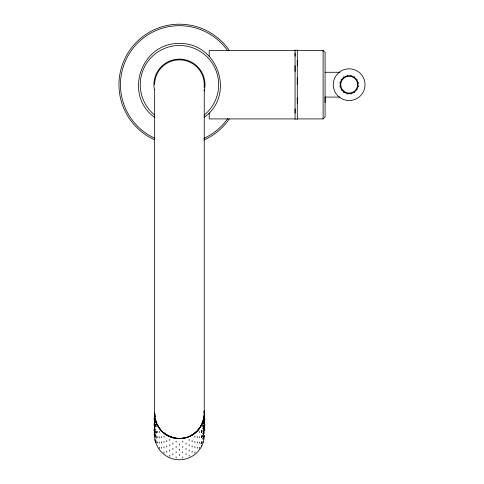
<?xml version="1.0" encoding="UTF-8"?>
<svg xmlns="http://www.w3.org/2000/svg" width="484" height="484" viewBox="0 0 484 484"><rect width="100%" height="100%" fill="white"/><g stroke="black" fill="none" stroke-linecap="round" stroke-linejoin="round"><path stroke-width="0.73" d="M295.065 113.147L295.065 108.888M295.065 71.572L295.065 65.655M295.065 56.211L295.065 53.046M297.297 103.836L297.297 97.877M297.297 84.676L297.297 77.948M297.297 65.515L297.297 60.288M325.085 102.596L325.085 97.018M154.577 419.816L154.577 424.105M154.577 427.717L154.577 426.138L154.335 428.806M204.375 423.585L204.339 421.056M176.134 441.148L176.134 442.201M176.134 446.417L176.134 447.47M176.134 451.681L176.134 452.734M176.134 456.95L176.134 458.003M154.626 421.431L154.577 423.052L154.517 420.336M204.26 422.49L204.315 420.868L204.823 425.121M204.254 427.227L204.26 427.753L204.315 426.138L204.339 428.279L204.218 426.67M154.928 441.124L155.001 439.43M182.758 442.201L182.758 441.148M182.758 447.47L182.758 446.417M182.758 452.734L182.758 451.681M182.758 458.003L182.758 456.95M172.879 443.138L172.879 444.191M172.879 448.408L172.879 449.461M172.879 453.671L172.879 454.73M204.26 427.753L204.339 426.319L203.492 429.411L203.891 427.318M154.632 434.626L154.577 431.401L154.577 434.638L154.632 432.496L155.001 435.219L154.577 432.006M202.893 426.864L203.105 424.668L203.05 425.176M202.893 437.397L203.105 435.201L203.05 435.709M204.127 428.872L204.218 427.257L204.339 429.429M154.517 423.585L154.674 421.927M154.517 428.848L154.632 427.209M204.218 422.52L204.315 421.473L204.127 423.603L204.557 420.378L204.315 423.052L204.26 421.431M204.557 425.648L204.315 428.322L204.26 426.7M169.733 439.448L169.733 440.5M169.733 444.711L169.733 445.764M169.733 449.981L169.733 451.034M169.733 455.25L169.733 456.303M154.928 426.374L154.335 420.378L154.674 421.994M154.928 431.643L154.674 427.257M154.928 436.913L154.941 434.699M186.013 444.191L186.013 443.138M186.013 449.461L186.013 448.408M186.013 454.73L186.013 453.671M166.756 440.621L166.756 441.674M166.756 445.891L166.756 446.944M166.756 451.155L166.756 452.207M204.048 422.018L203.891 423.627L204.605 419.453M203.891 428.897L204.048 427.281L204.605 429.731M189.159 440.5L189.159 439.448M189.159 445.764L189.159 444.711M189.159 451.034L189.159 449.981M189.159 456.303L189.159 455.25M203.794 430.457L204.048 428.334M163.997 436.157L163.997 437.209M163.997 441.426L163.997 442.479M163.997 446.69L163.997 447.742M163.997 451.959L163.997 453.012M161.499 436.616L161.499 437.669M161.499 441.886L161.499 442.939M161.499 447.149L161.499 448.208M192.136 441.674L192.136 440.621M192.136 446.944L192.136 445.891M192.136 452.207L192.136 451.155M159.309 431.504L159.309 432.557M159.309 436.774L159.309 437.826M159.309 442.043L159.309 443.096M159.309 447.307L159.309 448.359M154.577 433.585L154.281 436.314M194.895 437.209L194.895 436.157M194.895 442.479L194.895 441.426M194.895 447.742L194.895 446.69M194.895 453.012L194.895 451.959M157.469 431.395L157.469 432.454M157.469 436.665L157.469 437.717M157.469 441.934L157.469 442.987M201.532 431.988L201.852 430.3L201.423 432.454L201.423 431.395M201.532 437.258L201.852 435.564L201.423 437.717L201.423 436.665M203.492 434.68L203.794 433.089M347.27 94.15L347.337 93.787M350.967 75.564L351.033 75.201M155.999 426.864L155.999 425.811M155.999 431.075L155.999 432.127M155.999 437.397L155.999 436.344M155.999 442.666L155.999 441.614M197.393 437.669L197.393 436.616M197.393 442.939L197.393 441.886M197.393 448.208L197.393 447.149M204.127 426.767L203.794 428.352L204.339 426.265M154.807 425.878L154.928 425.321M154.807 431.147L154.928 430.591M154.807 436.417L154.928 435.854M199.577 432.557L199.577 431.504M199.577 437.826L199.577 436.774M199.577 443.096L199.577 442.043M199.577 448.359L199.577 447.307M201.423 447.204L201.798 445.546M154.281 419.453L155.098 422.556L154.765 421.497M154.281 424.722L154.281 425.775M154.281 429.992L154.281 431.044M204.605 413.929L204.605 412.876M204.605 419.198L204.605 418.146M204.605 424.468L204.605 423.409M201.423 442.987L201.423 441.934M154.069 418.799L155.001 424.68L154.941 424.166M154.069 429.332L154.069 430.391M204.823 419.852L204.823 418.799M204.823 430.391L204.188 426.295M202.893 432.127L202.893 431.075M202.893 442.666L202.893 441.614M154.281 412.876L154.281 413.929M154.16 418.654L154.281 418.146M154.281 423.409L154.281 424.468M154.16 429.193L154.281 428.679M204.605 431.044L204.605 429.992M204.605 436.314L204.605 435.255M154.577 422.447L154.069 425.121M154.069 434.602L154.577 432.986M203.492 427.305L202.953 428.83L203.958 425.321M203.492 432.569L202.953 434.1L203.958 430.591M202.953 439.363L203.492 437.839M201.713 441.819L201.005 443.798L201.193 443.38M203.794 427.82L204.605 424.722M203.697 437.367L202.953 438.837L203.958 436.913L203.958 435.854M343.785 92.71L343.991 92.402M354.312 76.95L354.518 76.647M297.297 118.913L323.1 118.913L325.085 116.928L325.085 52.423L323.1 50.439L297.297 50.439M204.03 117.527C235.732 95.209 218.084 42.677 179.443 43.487C140.808 42.677 123.16 95.209 154.862 117.527M341.123 90.042L341.426 89.836M356.877 79.515L357.18 79.309M339.677 86.563L340.04 86.491M358.263 82.867L358.626 82.794M295.065 50.439L209.221 50.439L209.221 56.211M325.085 72.273L339.974 72.273M325.085 97.084L339.974 97.084M295.065 118.913L209.221 118.913L209.221 113.147M339.677 82.794L340.04 82.867M358.263 86.491L358.626 86.563M341.123 79.309L341.426 79.515M356.877 89.836L357.18 90.042M343.785 76.647L343.991 76.95M354.312 92.402L354.518 92.71M156.247 432.551L156.447 432.999L155.939 431.462M156.247 437.82L156.447 438.268M203.976 421.885L204.339 422.919L203.976 421.534M203.976 427.154L204.339 428.189L203.976 426.797M154.553 431.534L155.098 433.089L154.765 432.037M203.958 412.277L204.085 412.773M203.958 417.547L204.085 418.037M203.958 422.81L204.085 423.306M204.218 427.197L204.557 428.806M202.893 425.811L203.008 426.386M202.893 436.344L203.008 436.919M347.27 75.201L347.337 75.564M350.967 93.787L351.033 94.15M204.218 421.927L204.315 422.447L204.188 421.026M154.577 426.737L155.001 429.949L154.941 429.435M155.842 425.176L155.787 424.668L155.884 426.386M155.842 435.709L155.787 435.201L155.884 436.919M155.842 440.978L155.787 440.47L155.884 442.188M203.97 421.001L204.127 422.423M203.97 426.271L204.127 427.687M204.048 421.903L204.163 423.325M204.048 427.172L204.163 428.594M323.1 50.439L323.1 118.913M204.254 89.316L204.254 411.17M204.218 427.257L204.218 427.783M179.443 443.997L179.443 445.05M179.443 449.267L179.443 450.32M179.443 454.53L179.443 455.583M154.632 89.316L154.632 412.622M203.921 416.077A24.563 24.388 0 0 1 203.534 418.787M203.395 419.453A24.563 24.388 0 0 1 202.137 423.361M201.864 423.99A24.563 24.388 0 0 1 188.845 436.562M188.209 436.81A24.563 24.388 0 0 1 182.196 438.262M180.822 438.377A24.563 24.388 0 0 1 178.07 438.377M176.696 438.262A24.563 24.388 0 0 1 163.598 432.66M160.682 429.762A24.563 24.388 0 0 1 156.756 423.361M156.501 422.726A24.563 24.388 0 0 1 155.358 418.787M155.037 416.76A24.563 24.388 0 0 1 154.88 414.032M203.921 415.871A24.563 24.388 0 0 1 202.137 423.155M201.864 423.778A24.563 24.388 0 0 1 200.243 426.797M199.868 427.372A24.563 24.388 0 0 1 197.291 430.579M196.322 431.54A24.563 24.388 0 0 1 193.654 433.712M192.517 434.469A24.563 24.388 0 0 1 191.325 435.164M183.563 437.863A24.563 24.388 0 0 1 182.196 438.056M176.696 438.056A24.563 24.388 0 0 1 175.329 437.863M171.983 437.058A24.563 24.388 0 0 1 170.047 436.35M169.418 436.084A24.563 24.388 0 0 1 166.375 434.469M165.232 433.712A24.563 24.388 0 0 1 163.598 432.454M160.682 429.556A24.563 24.388 0 0 1 157.621 425.012M156.501 422.52A24.563 24.388 0 0 1 155.358 418.581M155.037 416.555A24.563 24.388 0 0 1 154.88 413.82M154.305 114.756A39.204 39.204 0 0 1 151.075 57.626A39.204 39.204 0 0 1 208.295 58.134A39.204 39.204 0 0 1 204.042 115.198M229.313 118.889A60.476 60.476 0 0 1 203.946 139.967M154.269 139.664A60.476 60.476 0 0 1 133.173 45.744A60.476 60.476 0 0 1 229.313 50.469M227.68 118.634A58.987 58.987 0 0 1 204.006 138.309M154.233 138.007A58.987 58.987 0 0 1 134.31 46.7A58.987 58.987 0 0 1 227.68 50.717M154.384 89.661A25.555 25.555 0 0 1 180.163 59.133A25.555 25.555 0 0 1 204.194 91.059M204.206 436.737A24.811 24.636 0.3 0 1 203.546 440.984M203.413 441.505A24.811 24.636 0.3 0 1 201.701 446.024M200.933 447.446A24.811 24.636 0.3 0 1 155.479 441.505M155.11 439.938A24.811 24.636 0.3 0 1 154.686 436.737M204.042 431.916A24.811 24.636 0.3 0 1 204.206 433.519M204.042 410.843A24.811 24.636 0.1 0 1 180.526 438.667A24.811 24.636 0.1 0 1 154.656 412.985M154.632 84.676A24.811 24.811 0 0 1 180.834 59.907A24.811 24.811 0 0 1 204.103 87.453M204.103 411.013A24.811 24.787 0.2 0 1 180.841 438.54A24.811 24.787 0.2 0 1 154.632 413.79M297.297 50.191L295.065 50.191L295.065 119.161L297.297 119.161L297.297 50.191M343.592 91.016A8.434 8.434 0 0 0 357.428 86.321A8.434 8.434 0 0 0 346.441 76.69A8.434 8.434 0 0 0 343.592 91.016M338.685 96.612A15.881 15.881 0 0 0 364.724 87.773A15.881 15.881 0 0 0 344.045 69.642A15.881 15.881 0 0 0 338.685 96.612M343.894 92.014A9.033 9.033 0 0 0 358.142 85.559A9.033 9.033 0 0 0 345.425 76.448A9.033 9.033 0 0 0 343.894 92.014"/></g></svg>
